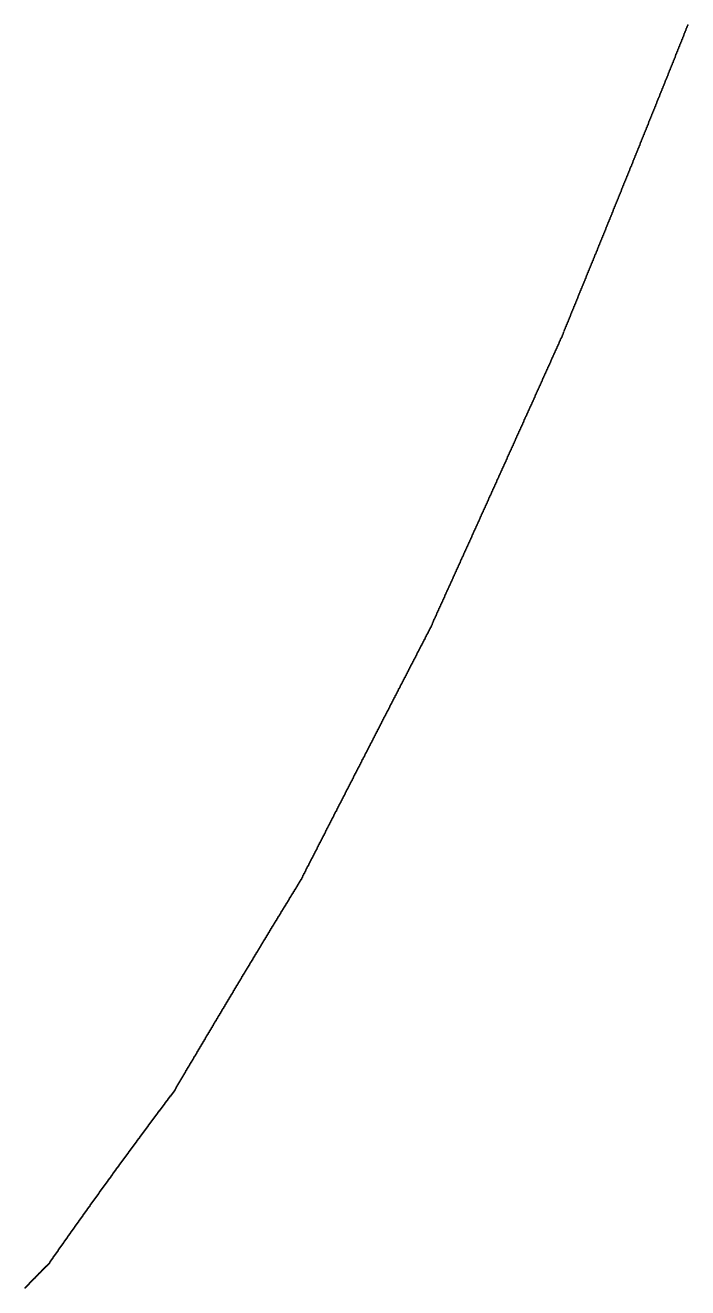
# Model space of a CAD drawing. Header units: metres. Extents: x 0 to 360, y 49 to 117.
# Drawn here: x 135.01 to 142.86, y 68.56 to 83.52 of the extents above; entities that cross this region are included whole.
import ezdxf

# ---------------------------------------------------------------- set-up
doc = ezdxf.new("R2010")
doc.units = ezdxf.units.M

msp = doc.modelspace()

# ---------------------------------------------------------------- linework, layer by layer
for p in [(142.857, 83.51), (142.863, 83.525), (142.799, 83.365), (142.805, 83.379), (142.811, 83.394), (142.817, 83.408), (142.822, 83.423), (142.828, 83.437), (142.834, 83.452), (142.84, 83.466), (142.846, 83.481), (142.851, 83.496), (142.741, 83.219), (142.747, 83.234), (142.753, 83.248), (142.758, 83.263), (142.764, 83.278), (142.77, 83.292), (142.776, 83.307), (142.782, 83.321), (142.787, 83.336), (142.793, 83.35), (142.677, 83.06), (142.683, 83.074), (142.689, 83.089), (142.694, 83.103), (142.7, 83.118), (142.706, 83.132), (142.712, 83.147), (142.718, 83.161), (142.723, 83.176), (142.729, 83.19), (142.735, 83.205), (142.619, 82.915), (142.625, 82.929), (142.63, 82.944), (142.636, 82.958), (142.642, 82.973), (142.648, 82.987), (142.654, 83.002), (142.659, 83.016), (142.665, 83.031), (142.671, 83.045), (142.561, 82.77), (142.566, 82.784), (142.572, 82.799), (142.578, 82.813), (142.584, 82.828), (142.59, 82.842), (142.595, 82.857), (142.601, 82.871), (142.607, 82.886), (142.613, 82.9), (142.497, 82.611), (142.502, 82.625), (142.508, 82.64), (142.514, 82.654), (142.52, 82.669), (142.526, 82.683), (142.531, 82.698), (142.537, 82.712), (142.543, 82.726), (142.549, 82.741), (142.555, 82.755), (142.438, 82.466), (142.444, 82.481), (142.45, 82.495), (142.456, 82.509), (142.462, 82.524), (142.467, 82.538), (142.473, 82.553), (142.479, 82.567), (142.485, 82.582), (142.491, 82.596), (142.38, 82.322), (142.386, 82.336), (142.392, 82.35), (142.398, 82.365), (142.403, 82.379), (142.409, 82.394), (142.415, 82.408), (142.421, 82.423), (142.427, 82.437), (142.432, 82.452), (142.316, 82.163), (142.322, 82.177), (142.328, 82.192), (142.334, 82.206), (142.339, 82.221), (142.345, 82.235), (142.351, 82.249), (142.357, 82.264), (142.363, 82.278), (142.368, 82.293), (142.374, 82.307), (142.258, 82.019), (142.264, 82.033), (142.27, 82.047), (142.275, 82.062), (142.281, 82.076), (142.287, 82.091), (142.293, 82.105), (142.299, 82.12), (142.304, 82.134), (142.31, 82.148), (142.194, 81.86), (142.2, 81.875), (142.206, 81.889), (142.211, 81.903), (142.217, 81.918), (142.223, 81.932), (142.229, 81.947), (142.235, 81.961), (142.24, 81.975), (142.246, 81.99), (142.252, 82.004), (142.136, 81.716), (142.142, 81.731), (142.147, 81.745), (142.153, 81.759), (142.159, 81.774), (142.165, 81.788), (142.171, 81.803), (142.176, 81.817), (142.182, 81.831), (142.188, 81.846), (142.078, 81.572), (142.083, 81.587), (142.089, 81.601), (142.095, 81.616), (142.101, 81.63), (142.107, 81.644), (142.112, 81.659), (142.118, 81.673), (142.124, 81.687), (142.13, 81.702), (142.014, 81.414), (142.019, 81.429), (142.025, 81.443), (142.031, 81.457), (142.037, 81.472), (142.043, 81.486), (142.048, 81.501), (142.054, 81.515), (142.06, 81.529), (142.066, 81.544), (142.072, 81.558), (141.955, 81.271), (141.961, 81.285), (141.967, 81.3), (141.973, 81.314), (141.979, 81.328), (141.984, 81.343), (141.99, 81.357), (141.996, 81.371), (142.002, 81.386), (142.008, 81.4), (141.891, 81.113), (141.897, 81.128), (141.903, 81.142), (141.909, 81.156), (141.915, 81.171), (141.92, 81.185), (141.926, 81.199), (141.932, 81.214), (141.938, 81.228), (141.944, 81.242), (141.95, 81.257), (141.833, 80.97), (141.839, 80.984), (141.845, 80.999), (141.851, 81.013), (141.856, 81.027), (141.862, 81.042), (141.868, 81.056), (141.874, 81.07), (141.88, 81.085), (141.886, 81.099), (141.769, 80.813), (141.775, 80.827), (141.781, 80.841), (141.787, 80.856), (141.792, 80.87), (141.798, 80.884), (141.804, 80.899), (141.81, 80.913), (141.816, 80.927), (141.822, 80.942), (141.827, 80.956), (141.711, 80.67), (141.717, 80.684), (141.723, 80.699), (141.728, 80.713), (141.734, 80.727), (141.74, 80.741), (141.746, 80.756), (141.752, 80.77), (141.757, 80.784), (141.763, 80.799), (141.647, 80.513), (141.653, 80.527), (141.659, 80.542), (141.664, 80.556), (141.67, 80.57), (141.676, 80.584), (141.682, 80.599), (141.688, 80.613), (141.693, 80.627), (141.699, 80.641), (141.705, 80.656), (141.589, 80.371), (141.595, 80.385), (141.6, 80.399), (141.606, 80.413), (141.612, 80.428), (141.618, 80.442), (141.624, 80.456), (141.629, 80.47), (141.635, 80.485), (141.641, 80.499), (141.525, 80.214), (141.531, 80.228), (141.536, 80.242), (141.542, 80.257), (141.548, 80.271), (141.554, 80.285), (141.56, 80.299), (141.565, 80.314), (141.571, 80.328), (141.577, 80.342), (141.583, 80.356), (141.467, 80.072), (141.472, 80.086), (141.478, 80.1), (141.484, 80.114), (141.49, 80.129), (141.496, 80.143), (141.501, 80.157), (141.507, 80.171), (141.513, 80.186), (141.519, 80.2), (141.403, 79.916), (141.408, 79.93), (141.414, 79.944), (141.42, 79.958), (141.426, 79.972), (141.432, 79.987), (141.437, 80.001), (141.443, 80.015), (141.449, 80.029), (141.455, 80.043), (141.461, 80.058), (141.344, 79.776), (141.35, 79.789), (141.356, 79.802), (141.362, 79.815), (141.368, 79.828), (141.373, 79.841), (141.379, 79.853), (141.385, 79.866), (141.391, 79.881), (141.397, 79.901), (141.275, 79.621), (141.28, 79.634), (141.286, 79.647), (141.292, 79.66), (141.298, 79.673), (141.304, 79.685), (141.309, 79.698), (141.315, 79.711), (141.321, 79.724), (141.327, 79.737), (141.333, 79.75), (141.339, 79.763), (141.205, 79.466), (141.21, 79.479), (141.216, 79.492), (141.222, 79.505), (141.228, 79.517), (141.234, 79.53), (141.24, 79.543), (141.245, 79.556), (141.251, 79.569), (141.257, 79.582), (141.263, 79.595), (141.269, 79.608), (141.141, 79.324), (141.146, 79.337), (141.152, 79.349), (141.158, 79.362), (141.164, 79.375), (141.17, 79.388), (141.176, 79.401), (141.181, 79.414), (141.187, 79.427), (141.193, 79.44), (141.199, 79.453), (141.071, 79.169), (141.077, 79.182), (141.082, 79.194), (141.088, 79.207), (141.094, 79.22), (141.1, 79.233), (141.106, 79.246), (141.112, 79.259), (141.117, 79.272), (141.123, 79.285), (141.129, 79.298), (141.135, 79.311), (141.007, 79.027), (141.013, 79.039), (141.018, 79.052), (141.024, 79.065), (141.03, 79.078), (141.036, 79.091), (141.042, 79.104), (141.048, 79.117), (141.053, 79.13), (141.059, 79.143), (141.065, 79.156), (140.937, 78.872), (140.943, 78.885), (140.949, 78.897), (140.954, 78.91), (140.96, 78.923), (140.966, 78.936), (140.972, 78.949), (140.978, 78.962), (140.984, 78.975), (140.989, 78.988), (140.995, 79.001), (141.001, 79.014), (140.867, 78.717), (140.873, 78.73), (140.879, 78.742), (140.885, 78.755), (140.89, 78.768), (140.896, 78.781), (140.902, 78.794), (140.908, 78.807), (140.914, 78.82), (140.919, 78.833), (140.925, 78.846), (140.931, 78.859), (140.803, 78.575), (140.809, 78.588), (140.815, 78.601), (140.821, 78.613), (140.826, 78.626), (140.832, 78.639), (140.838, 78.652), (140.844, 78.665), (140.85, 78.678), (140.855, 78.691), (140.861, 78.704), (140.733, 78.42), (140.739, 78.433), (140.745, 78.446), (140.751, 78.459), (140.757, 78.471), (140.762, 78.484), (140.768, 78.497), (140.774, 78.51), (140.78, 78.523), (140.786, 78.536), (140.791, 78.549), (140.797, 78.562), (140.669, 78.278), (140.675, 78.291), (140.681, 78.304), (140.687, 78.317), (140.693, 78.33), (140.698, 78.342), (140.704, 78.355), (140.71, 78.368), (140.716, 78.381), (140.722, 78.394), (140.727, 78.407), (140.599, 78.123), (140.605, 78.136), (140.611, 78.149), (140.617, 78.162), (140.623, 78.175), (140.628, 78.188), (140.634, 78.201), (140.64, 78.213), (140.646, 78.226), (140.652, 78.239), (140.658, 78.252), (140.663, 78.265), (140.53, 77.969), (140.535, 77.981), (140.541, 77.994), (140.547, 78.007), (140.553, 78.02), (140.559, 78.033), (140.564, 78.046), (140.57, 78.059), (140.576, 78.072), (140.582, 78.085), (140.588, 78.097), (140.594, 78.11), (140.466, 77.827), (140.471, 77.84), (140.477, 77.853), (140.483, 77.865), (140.489, 77.878), (140.495, 77.891), (140.5, 77.904), (140.506, 77.917), (140.512, 77.93), (140.518, 77.943), (140.524, 77.956), (140.396, 77.672), (140.401, 77.685), (140.407, 77.698), (140.413, 77.711), (140.419, 77.724), (140.425, 77.737), (140.431, 77.75), (140.436, 77.762), (140.442, 77.775), (140.448, 77.788), (140.454, 77.801), (140.46, 77.814), (140.332, 77.531), (140.337, 77.544), (140.343, 77.556), (140.349, 77.569), (140.355, 77.582), (140.361, 77.595), (140.367, 77.608), (140.372, 77.621), (140.378, 77.634), (140.384, 77.647), (140.39, 77.659), (140.262, 77.376), (140.268, 77.389), (140.273, 77.402), (140.279, 77.415), (140.285, 77.428), (140.291, 77.441), (140.297, 77.453), (140.303, 77.466), (140.308, 77.479), (140.314, 77.492), (140.32, 77.505), (140.326, 77.518), (140.192, 77.222), (140.198, 77.235), (140.204, 77.248), (140.209, 77.261), (140.215, 77.273), (140.221, 77.286), (140.227, 77.299), (140.233, 77.312), (140.238, 77.325), (140.244, 77.338), (140.25, 77.351), (140.256, 77.363), (140.128, 77.081), (140.134, 77.093), (140.14, 77.106), (140.145, 77.119), (140.151, 77.132), (140.157, 77.145), (140.163, 77.158), (140.169, 77.171), (140.174, 77.183), (140.18, 77.196), (140.186, 77.209), (140.058, 76.926), (140.064, 76.939), (140.07, 76.952), (140.076, 76.965), (140.081, 76.978), (140.087, 76.991), (140.093, 77.003), (140.099, 77.016), (140.105, 77.029), (140.11, 77.042), (140.116, 77.055), (140.122, 77.068), (139.988, 76.772), (139.994, 76.785), (140, 76.798), (140.006, 76.811), (140.011, 76.824), (140.017, 76.837), (140.023, 76.849), (140.029, 76.862), (140.035, 76.875), (140.041, 76.888), (140.046, 76.901), (140.052, 76.914), (139.924, 76.631), (139.93, 76.644), (139.936, 76.657), (139.942, 76.67), (139.947, 76.683), (139.953, 76.695), (139.959, 76.708), (139.965, 76.721), (139.971, 76.734), (139.977, 76.747), (139.982, 76.76), (139.854, 76.477), (139.86, 76.49), (139.866, 76.503), (139.872, 76.516), (139.878, 76.529), (139.883, 76.541), (139.889, 76.554), (139.895, 76.567), (139.901, 76.58), (139.907, 76.593), (139.913, 76.606), (139.918, 76.618), (139.784, 76.328), (139.79, 76.339), (139.796, 76.35), (139.802, 76.362), (139.808, 76.373), (139.814, 76.384), (139.819, 76.395), (139.825, 76.407), (139.831, 76.423), (139.837, 76.439), (139.843, 76.452), (139.848, 76.465), (139.709, 76.182), (139.715, 76.193), (139.72, 76.204), (139.726, 76.216), (139.732, 76.227), (139.738, 76.238), (139.744, 76.249), (139.75, 76.261), (139.755, 76.272), (139.761, 76.283), (139.767, 76.294), (139.773, 76.306), (139.779, 76.317), (139.627, 76.024), (139.633, 76.036), (139.639, 76.047), (139.645, 76.058), (139.651, 76.069), (139.656, 76.081), (139.662, 76.092), (139.668, 76.103), (139.674, 76.114), (139.68, 76.126), (139.685, 76.137), (139.691, 76.148), (139.697, 76.159), (139.703, 76.171), (139.552, 75.878), (139.557, 75.889), (139.563, 75.901), (139.569, 75.912), (139.575, 75.923), (139.581, 75.934), (139.587, 75.946), (139.592, 75.957), (139.598, 75.968), (139.604, 75.979), (139.61, 75.991), (139.616, 76.002), (139.621, 76.013), (139.476, 75.731), (139.482, 75.743), (139.488, 75.754), (139.493, 75.765), (139.499, 75.777), (139.505, 75.788), (139.511, 75.799), (139.517, 75.81), (139.522, 75.822), (139.528, 75.833), (139.534, 75.844), (139.54, 75.855), (139.546, 75.867), (139.394, 75.574), (139.4, 75.585), (139.406, 75.596), (139.412, 75.607), (139.418, 75.619), (139.424, 75.63), (139.429, 75.641), (139.435, 75.653), (139.441, 75.664), (139.447, 75.675), (139.453, 75.686), (139.458, 75.698), (139.464, 75.709), (139.47, 75.72), (139.319, 75.427), (139.325, 75.438), (139.33, 75.449), (139.336, 75.461), (139.342, 75.472), (139.348, 75.483), (139.354, 75.494), (139.359, 75.506), (139.365, 75.517), (139.371, 75.528), (139.377, 75.54), (139.383, 75.551), (139.389, 75.562), (139.243, 75.28), (139.249, 75.291), (139.255, 75.302), (139.26, 75.314), (139.266, 75.325), (139.272, 75.336), (139.278, 75.348), (139.284, 75.359), (139.29, 75.37), (139.295, 75.382), (139.301, 75.393), (139.307, 75.404), (139.313, 75.415), (139.167, 75.133), (139.173, 75.144), (139.179, 75.155), (139.185, 75.167), (139.191, 75.178), (139.196, 75.189), (139.202, 75.201), (139.208, 75.212), (139.214, 75.223), (139.22, 75.235), (139.226, 75.246), (139.231, 75.257), (139.237, 75.268), (139.092, 74.986), (139.097, 74.997), (139.103, 75.008), (139.109, 75.02), (139.115, 75.031), (139.121, 75.042), (139.127, 75.054), (139.132, 75.065), (139.138, 75.076), (139.144, 75.087), (139.15, 75.099), (139.156, 75.11), (139.161, 75.121), (139.01, 74.827), (139.016, 74.838), (139.022, 74.85), (139.028, 74.861), (139.033, 74.872), (139.039, 74.884), (139.045, 74.895), (139.051, 74.906), (139.057, 74.918), (139.063, 74.929), (139.068, 74.94), (139.074, 74.952), (139.08, 74.963), (139.086, 74.974), (138.934, 74.68), (138.94, 74.691), (138.946, 74.702), (138.952, 74.714), (138.958, 74.725), (138.964, 74.736), (138.969, 74.748), (138.975, 74.759), (138.981, 74.77), (138.987, 74.782), (138.993, 74.793), (138.998, 74.804), (139.004, 74.816), (138.859, 74.532), (138.865, 74.544), (138.87, 74.555), (138.876, 74.566), (138.882, 74.578), (138.888, 74.589), (138.894, 74.6), (138.899, 74.612), (138.905, 74.623), (138.911, 74.634), (138.917, 74.646), (138.923, 74.657), (138.929, 74.668), (138.783, 74.385), (138.789, 74.396), (138.795, 74.407), (138.8, 74.419), (138.806, 74.43), (138.812, 74.441), (138.818, 74.453), (138.824, 74.464), (138.83, 74.475), (138.835, 74.487), (138.841, 74.498), (138.847, 74.51), (138.853, 74.521), (138.707, 74.237), (138.713, 74.248), (138.719, 74.26), (138.725, 74.271), (138.731, 74.283), (138.736, 74.294), (138.742, 74.305), (138.748, 74.317), (138.754, 74.328), (138.76, 74.339), (138.766, 74.351), (138.771, 74.362), (138.777, 74.373), (138.626, 74.078), (138.632, 74.089), (138.637, 74.101), (138.643, 74.112), (138.649, 74.124), (138.655, 74.135), (138.661, 74.146), (138.667, 74.158), (138.672, 74.169), (138.678, 74.18), (138.684, 74.192), (138.69, 74.203), (138.696, 74.214), (138.701, 74.226), (138.55, 73.93), (138.556, 73.942), (138.562, 73.953), (138.568, 73.964), (138.573, 73.976), (138.579, 73.987), (138.585, 73.999), (138.591, 74.01), (138.597, 74.021), (138.602, 74.033), (138.608, 74.044), (138.614, 74.055), (138.62, 74.067), (138.474, 73.783), (138.48, 73.794), (138.486, 73.805), (138.492, 73.817), (138.498, 73.828), (138.503, 73.839), (138.509, 73.851), (138.515, 73.862), (138.521, 73.873), (138.527, 73.885), (138.533, 73.896), (138.538, 73.908), (138.544, 73.919), (138.399, 73.635), (138.404, 73.646), (138.41, 73.657), (138.416, 73.669), (138.422, 73.68), (138.428, 73.692), (138.434, 73.703), (138.439, 73.714), (138.445, 73.726), (138.451, 73.737), (138.457, 73.748), (138.463, 73.76), (138.469, 73.771), (138.323, 73.487), (138.329, 73.498), (138.335, 73.51), (138.34, 73.521), (138.346, 73.532), (138.352, 73.544), (138.358, 73.555), (138.364, 73.566), (138.37, 73.578), (138.375, 73.589), (138.381, 73.601), (138.387, 73.612), (138.393, 73.623), (138.241, 73.337), (138.247, 73.347), (138.253, 73.356), (138.259, 73.366), (138.265, 73.375), (138.271, 73.385), (138.276, 73.394), (138.282, 73.404), (138.288, 73.413), (138.294, 73.425), (138.3, 73.441), (138.305, 73.453), (138.311, 73.464), (138.317, 73.475), (138.148, 73.185), (138.154, 73.195), (138.16, 73.204), (138.166, 73.214), (138.172, 73.223), (138.177, 73.233), (138.183, 73.242), (138.189, 73.252), (138.195, 73.261), (138.201, 73.271), (138.206, 73.28), (138.212, 73.29), (138.218, 73.299), (138.224, 73.309), (138.23, 73.318), (138.236, 73.328), (138.055, 73.033), (138.061, 73.042), (138.067, 73.052), (138.073, 73.061), (138.078, 73.071), (138.084, 73.08), (138.09, 73.09), (138.096, 73.1), (138.102, 73.109), (138.107, 73.119), (138.113, 73.128), (138.119, 73.138), (138.125, 73.147), (138.131, 73.157), (138.137, 73.166), (138.142, 73.176), (137.962, 72.88), (137.968, 72.889), (137.973, 72.899), (137.979, 72.908), (137.985, 72.918), (137.991, 72.928), (137.997, 72.937), (138.003, 72.947), (138.008, 72.956), (138.014, 72.966), (138.02, 72.975), (138.026, 72.985), (138.032, 72.995), (138.038, 73.004), (138.043, 73.014), (138.049, 73.023), (137.874, 72.736), (137.88, 72.745), (137.886, 72.755), (137.892, 72.765), (137.898, 72.774), (137.904, 72.784), (137.909, 72.793), (137.915, 72.803), (137.921, 72.813), (137.927, 72.822), (137.933, 72.832), (137.939, 72.841), (137.944, 72.851), (137.95, 72.861), (137.956, 72.87), (137.781, 72.582), (137.787, 72.591), (137.793, 72.601), (137.799, 72.611), (137.805, 72.62), (137.81, 72.63), (137.816, 72.64), (137.822, 72.649), (137.828, 72.659), (137.834, 72.668), (137.84, 72.678), (137.845, 72.688), (137.851, 72.697), (137.857, 72.707), (137.863, 72.717), (137.869, 72.726), (137.694, 72.437), (137.7, 72.447), (137.706, 72.456), (137.711, 72.466), (137.717, 72.476), (137.723, 72.485), (137.729, 72.495), (137.735, 72.505), (137.74, 72.514), (137.746, 72.524), (137.752, 72.534), (137.758, 72.543), (137.764, 72.553), (137.77, 72.563), (137.775, 72.572), (137.601, 72.282), (137.607, 72.292), (137.612, 72.302), (137.618, 72.311), (137.624, 72.321), (137.63, 72.331), (137.636, 72.34), (137.641, 72.35), (137.647, 72.36), (137.653, 72.369), (137.659, 72.379), (137.665, 72.389), (137.671, 72.398), (137.676, 72.408), (137.682, 72.418), (137.688, 72.427), (137.513, 72.137), (137.519, 72.147), (137.525, 72.156), (137.531, 72.166), (137.537, 72.176), (137.542, 72.185), (137.548, 72.195), (137.554, 72.205), (137.56, 72.215), (137.566, 72.224), (137.572, 72.234), (137.577, 72.244), (137.583, 72.253), (137.589, 72.263), (137.595, 72.273), (137.426, 71.991), (137.432, 72.001), (137.438, 72.011), (137.443, 72.02), (137.449, 72.03), (137.455, 72.04), (137.461, 72.049), (137.467, 72.059), (137.473, 72.069), (137.478, 72.079), (137.484, 72.088), (137.49, 72.098), (137.496, 72.108), (137.502, 72.117), (137.507, 72.127), (137.333, 71.835), (137.339, 71.845), (137.344, 71.855), (137.35, 71.864), (137.356, 71.874), (137.362, 71.884), (137.368, 71.894), (137.373, 71.903), (137.379, 71.913), (137.385, 71.923), (137.391, 71.933), (137.397, 71.942), (137.403, 71.952), (137.408, 71.962), (137.414, 71.972), (137.42, 71.981), (137.245, 71.689), (137.251, 71.698), (137.257, 71.708), (137.263, 71.718), (137.269, 71.728), (137.274, 71.738), (137.28, 71.747), (137.286, 71.757), (137.292, 71.767), (137.298, 71.777), (137.304, 71.786), (137.309, 71.796), (137.315, 71.806), (137.321, 71.816), (137.327, 71.825), (137.158, 71.542), (137.164, 71.552), (137.17, 71.561), (137.175, 71.571), (137.181, 71.581), (137.187, 71.591), (137.193, 71.601), (137.199, 71.61), (137.205, 71.62), (137.21, 71.63), (137.216, 71.64), (137.222, 71.65), (137.228, 71.659), (137.234, 71.669), (137.239, 71.679), (137.065, 71.385), (137.071, 71.395), (137.076, 71.405), (137.082, 71.414), (137.088, 71.424), (137.094, 71.434), (137.1, 71.444), (137.105, 71.454), (137.111, 71.463), (137.117, 71.473), (137.123, 71.483), (137.129, 71.493), (137.135, 71.503), (137.14, 71.512), (137.146, 71.522), (137.152, 71.532), (136.977, 71.238), (136.983, 71.247), (136.989, 71.257), (136.995, 71.267), (137.001, 71.277), (137.006, 71.287), (137.012, 71.297), (137.018, 71.306), (137.024, 71.316), (137.03, 71.326), (137.036, 71.336), (137.041, 71.346), (137.047, 71.356), (137.053, 71.365), (137.059, 71.375), (136.89, 71.09), (136.896, 71.1), (136.902, 71.11), (136.907, 71.119), (136.913, 71.129), (136.919, 71.139), (136.925, 71.149), (136.931, 71.159), (136.936, 71.169), (136.942, 71.179), (136.948, 71.188), (136.954, 71.198), (136.96, 71.208), (136.966, 71.218), (136.971, 71.228), (136.802, 70.942), (136.808, 70.952), (136.814, 70.962), (136.82, 70.972), (136.826, 70.981), (136.832, 70.991), (136.837, 71.001), (136.843, 71.011), (136.849, 71.021), (136.855, 71.031), (136.861, 71.041), (136.867, 71.05), (136.872, 71.06), (136.878, 71.07), (136.884, 71.08), (136.698, 70.79), (136.703, 70.798), (136.709, 70.806), (136.715, 70.813), (136.721, 70.821), (136.727, 70.829), (136.733, 70.836), (136.738, 70.844), (136.744, 70.852), (136.75, 70.86), (136.756, 70.867), (136.762, 70.875), (136.768, 70.883), (136.773, 70.89), (136.779, 70.898), (136.785, 70.908), (136.791, 70.922), (136.797, 70.932), (136.581, 70.635), (136.587, 70.643), (136.593, 70.651), (136.599, 70.658), (136.604, 70.666), (136.61, 70.674), (136.616, 70.682), (136.622, 70.689), (136.628, 70.697), (136.633, 70.705), (136.639, 70.713), (136.645, 70.72), (136.651, 70.728), (136.657, 70.736), (136.663, 70.744), (136.668, 70.751), (136.674, 70.759), (136.68, 70.767), (136.686, 70.775), (136.692, 70.782), (136.47, 70.487), (136.476, 70.495), (136.482, 70.502), (136.488, 70.51), (136.494, 70.518), (136.499, 70.526), (136.505, 70.534), (136.511, 70.541), (136.517, 70.549), (136.523, 70.557), (136.529, 70.565), (136.534, 70.573), (136.54, 70.581), (136.546, 70.588), (136.552, 70.596), (136.558, 70.604), (136.564, 70.612), (136.569, 70.619), (136.575, 70.627), (136.36, 70.337), (136.365, 70.345), (136.371, 70.353), (136.377, 70.361), (136.383, 70.369), (136.389, 70.377), (136.395, 70.385), (136.4, 70.393), (136.406, 70.4), (136.412, 70.408), (136.418, 70.416), (136.424, 70.424), (136.43, 70.432), (136.435, 70.44), (136.441, 70.448), (136.447, 70.455), (136.453, 70.463), (136.459, 70.471), (136.464, 70.479), (136.249, 70.187), (136.255, 70.195), (136.26, 70.203), (136.266, 70.211), (136.272, 70.219), (136.278, 70.227), (136.284, 70.235), (136.29, 70.243), (136.295, 70.251), (136.301, 70.258), (136.307, 70.266), (136.313, 70.274), (136.319, 70.282), (136.325, 70.29), (136.33, 70.298), (136.336, 70.306), (136.342, 70.314), (136.348, 70.322), (136.354, 70.33), (136.144, 70.044), (136.15, 70.052), (136.156, 70.06), (136.161, 70.068), (136.167, 70.076), (136.173, 70.084), (136.179, 70.092), (136.185, 70.1), (136.191, 70.108), (136.196, 70.116), (136.202, 70.124), (136.208, 70.132), (136.214, 70.14), (136.22, 70.148), (136.226, 70.155), (136.231, 70.163), (136.237, 70.171), (136.243, 70.179), (136.033, 69.892), (136.039, 69.9), (136.045, 69.908), (136.051, 69.916), (136.056, 69.924), (136.062, 69.932), (136.068, 69.94), (136.074, 69.948), (136.08, 69.956), (136.086, 69.964), (136.091, 69.972), (136.097, 69.98), (136.103, 69.988), (136.109, 69.996), (136.115, 70.004), (136.121, 70.012), (136.126, 70.02), (136.132, 70.028), (136.138, 70.036), (135.922, 69.739), (135.928, 69.747), (135.934, 69.755), (135.94, 69.763), (135.946, 69.771), (135.952, 69.779), (135.957, 69.787), (135.963, 69.796), (135.969, 69.804), (135.975, 69.812), (135.981, 69.82), (135.987, 69.828), (135.992, 69.836), (135.998, 69.844), (136.004, 69.852), (136.01, 69.86), (136.016, 69.868), (136.021, 69.876), (136.027, 69.884), (135.817, 69.593), (135.823, 69.602), (135.829, 69.61), (135.835, 69.618), (135.841, 69.626), (135.847, 69.634), (135.852, 69.642), (135.858, 69.65), (135.864, 69.658), (135.87, 69.666), (135.876, 69.674), (135.882, 69.683), (135.887, 69.691), (135.893, 69.699), (135.899, 69.707), (135.905, 69.715), (135.911, 69.723), (135.917, 69.731), (135.707, 69.439), (135.713, 69.447), (135.718, 69.455), (135.724, 69.463), (135.73, 69.472), (135.736, 69.48), (135.742, 69.488), (135.747, 69.496), (135.753, 69.504), (135.759, 69.512), (135.765, 69.52), (135.771, 69.528), (135.777, 69.537), (135.782, 69.545), (135.788, 69.553), (135.794, 69.561), (135.8, 69.569), (135.806, 69.577), (135.812, 69.585), (135.602, 69.292), (135.608, 69.3), (135.613, 69.308), (135.619, 69.316), (135.625, 69.324), (135.631, 69.333), (135.637, 69.341), (135.643, 69.349), (135.648, 69.357), (135.654, 69.365), (135.66, 69.374), (135.666, 69.382), (135.672, 69.39), (135.678, 69.398), (135.683, 69.406), (135.689, 69.414), (135.695, 69.423), (135.701, 69.431), (135.497, 69.144), (135.503, 69.152), (135.508, 69.16), (135.514, 69.169), (135.52, 69.177), (135.526, 69.185), (135.532, 69.193), (135.538, 69.201), (135.543, 69.21), (135.549, 69.218), (135.555, 69.226), (135.561, 69.234), (135.567, 69.242), (135.573, 69.251), (135.578, 69.259), (135.584, 69.267), (135.59, 69.275), (135.596, 69.284), (135.392, 68.995), (135.398, 69.003), (135.403, 69.012), (135.409, 69.02), (135.415, 69.028), (135.421, 69.037), (135.427, 69.045), (135.433, 69.053), (135.438, 69.061), (135.444, 69.07), (135.45, 69.078), (135.456, 69.086), (135.462, 69.094), (135.468, 69.103), (135.473, 69.111), (135.479, 69.119), (135.485, 69.127), (135.491, 69.136), (135.287, 68.845), (135.293, 68.851), (135.299, 68.86), (135.304, 68.871), (135.31, 68.879), (135.316, 68.887), (135.322, 68.896), (135.328, 68.904), (135.334, 68.912), (135.339, 68.921), (135.345, 68.929), (135.351, 68.937), (135.357, 68.946), (135.363, 68.954), (135.369, 68.962), (135.374, 68.97), (135.38, 68.979), (135.386, 68.987), (135.135, 68.691), (135.141, 68.697), (135.147, 68.703), (135.153, 68.709), (135.159, 68.715), (135.164, 68.721), (135.17, 68.727), (135.176, 68.733), (135.182, 68.739), (135.188, 68.745), (135.194, 68.751), (135.199, 68.757), (135.205, 68.763), (135.211, 68.768), (135.217, 68.774), (135.223, 68.78), (135.229, 68.786), (135.234, 68.792), (135.24, 68.798), (135.246, 68.804), (135.252, 68.81), (135.258, 68.816), (135.264, 68.821), (135.269, 68.827), (135.275, 68.833), (135.281, 68.839), (135.007, 68.56), (135.013, 68.566), (135.019, 68.572), (135.024, 68.578), (135.03, 68.584), (135.036, 68.59), (135.042, 68.596), (135.048, 68.602), (135.054, 68.608), (135.059, 68.614), (135.065, 68.62), (135.071, 68.626), (135.077, 68.632), (135.083, 68.638), (135.089, 68.644), (135.094, 68.65), (135.1, 68.656), (135.106, 68.662), (135.112, 68.668), (135.118, 68.674), (135.124, 68.679), (135.129, 68.685)]:
    msp.add_point(p)

doc.saveas('drawing.dxf')
